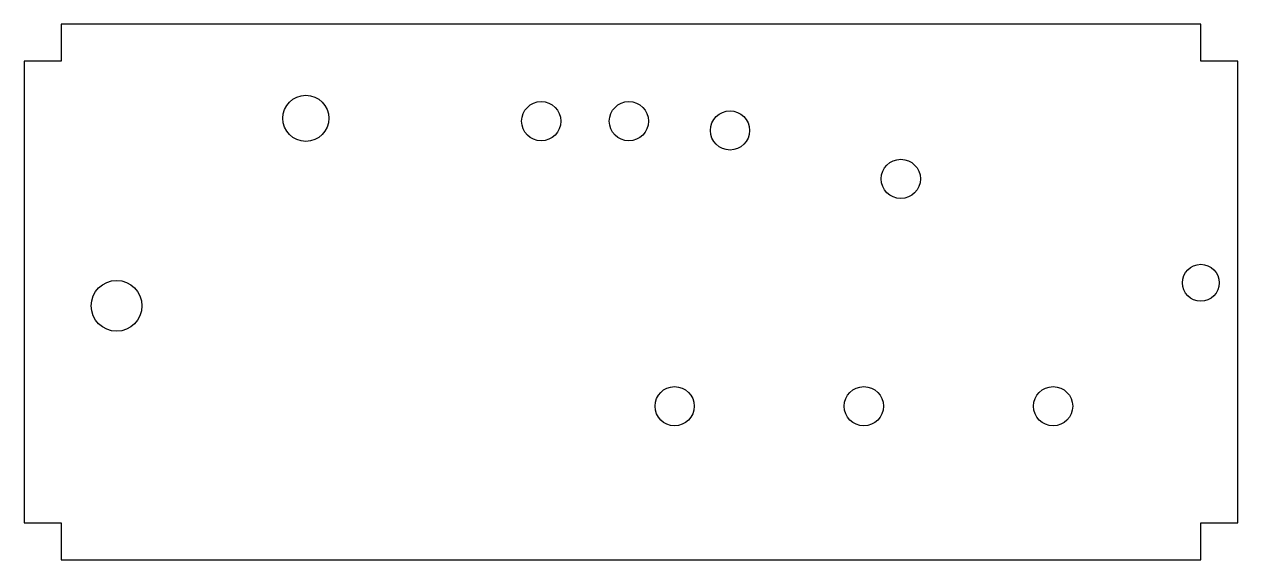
# Model space of a CAD drawing. Header units: millimetres. Extents: x 0 to 526, y 0 to 232.
import ezdxf

# ---------------------------------------------------------------- set-up
doc = ezdxf.new("R2010")
doc.units = ezdxf.units.MM

msp = doc.modelspace()

# ---------------------------------------------------------------- linework, layer by layer
for p, q in [((509.8, 232, 12), (16, 232, 12)), ((16, 232, 12), (16, 216, 12)), ((509.8, 216, 12), (509.8, 232, 12)), ((0, 216, 12), (0, 16, 12)), ((16, 216, 12), (0, 216, 12)), ((525.8, 216, 12), (509.8, 216, 12)), ((525.8, 16, 12), (525.8, 216, 12)), ((0, 16, 12), (16, 16, 12)), ((16, 16, 12), (16, 0, 12)), ((509.8, 0, 12), (509.8, 16, 12)), ((509.8, 16, 12), (525.8, 16, 12)), ((16, 0, 12), (509.8, 0, 12))]:
    msp.add_line(p, q)
for centre, radius in [((122, 191.25, 12), 10), ((224, 190, 12), 8.5), ((262, 190, 12), 8.5), ((305.8, 186, 12), 8.5), ((379.8, 165, 12), 8.5), ((509.8, 120, 12), 8), ((40, 110, 12), 11), ((281.8, 66.5, 12), 8.5), ((363.8, 66.5, 12), 8.5), ((445.8, 66.5, 12), 8.5)]:
    msp.add_circle(centre, radius)

doc.saveas('drawing.dxf')
